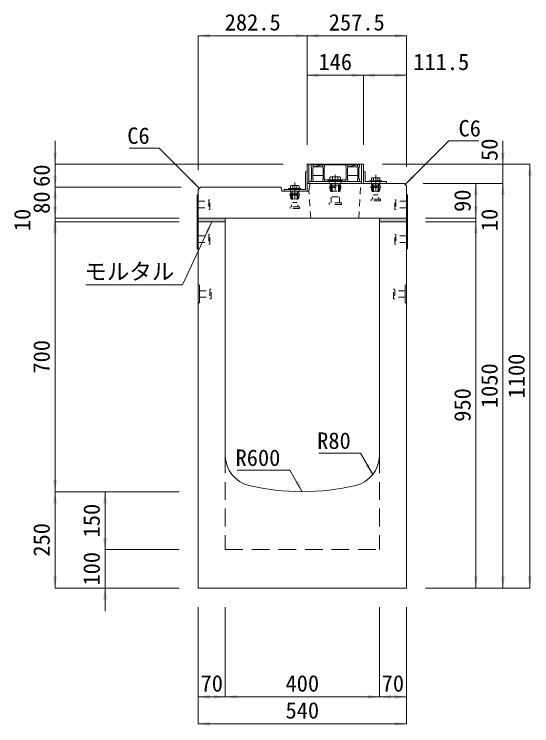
# Model space of a CAD drawing. Units: millimetres at full size. Extents: x -1934 to 78146, y -143454 to -112471.
# Drawn here: x 6362 to 7705, y -138273 to -136427 of the extents above; entities that cross this region are included whole.
import ezdxf
from ezdxf.enums import TextEntityAlignment as Align

# ---------------------------------------------------------------- set-up
doc = ezdxf.new("R2010")
doc.units = ezdxf.units.MM
doc.header["$LTSCALE"] = 23
for name, pattern in [('CHAIN', [18.5, 12, -1.5, 3.5, -1.5]), ('USER1', [3, 2, -1]), ('USER2', [1.35, 0.75, -0.6])]:
    doc.linetypes.add(name, pattern=pattern)
for name, color, linetype, lineweight in [('インサート', 92, 'USER2', 9), ('グレーチング', 7, 'Continuous', 9), ('ジョイント', 7, 'Continuous', 5), ('モルタル', 7, 'Continuous', 13), ('作業エリア', 11, 'Continuous', 13), ('受枠', 3, 'Continuous', 13), ('寸法線', 7, 'Continuous', 13), ('引出線', 4, 'Continuous', 13), ('本体', 2, 'Continuous', 13)]:
    doc.layers.add(name, color=color, linetype=linetype, lineweight=lineweight)
doc.layers.add('ハッチング_モルタル', color=30, linetype='Continuous')
doc.styles.add('ＭＳ ゴシック', font='')
doc.styles.get('ＭＳ ゴシック').set_extended_font_data('MS Gothic')

# ---------------------------------------------------------------- blocks, each defined once
blk = doc.blocks.new('filled_arrow')
at = {"color": 0, "linetype": 'Continuous', "lineweight": -2}
blk.add_solid([(7.5, 1.25), (0, 0), (7.5, -1.25)], dxfattribs=at)

msp = doc.modelspace()

# ---------------------------------------------------------------- hatches: boundary and pattern name
at = {"layer": 'ハッチング_モルタル'}
for points in [[(6909.96, -136965.41), (6909.96, -136955.41), (6839.96, -136955.41), (6839.96, -136965.41)], [(7379.96, -136965.41), (7379.96, -136955.41), (7309.96, -136955.41), (7309.96, -136965.41)]]:
    msp.add_hatch(color=256, dxfattribs=at).paths.add_polyline_path(points)

# ---------------------------------------------------------------- linework, layer by layer
at = {"layer": 'インサート', "linetype": 'Continuous'}
for p, q in [((7214.46, -136858.61), (7176.46, -136858.61)), ((7176.46, -136858.61), (7176.46, -136860.91)), ((7214.46, -136860.91), (7176.46, -136860.91)), ((7214.46, -136858.61), (7214.46, -136860.91)), ((7284.46, -136858.61), (7316.46, -136858.61)), ((7284.46, -136858.61), (7284.46, -136860.91)), ((7284.46, -136860.91), (7316.46, -136860.91)), ((7316.46, -136858.61), (7316.46, -136860.91)), ((7074.46, -136878.61), (7106.46, -136878.61)), ((7074.46, -136878.61), (7074.46, -136880.91)), ((7074.46, -136880.91), (7106.46, -136880.91)), ((7106.46, -136878.61), (7106.46, -136880.91))]:
    msp.add_line(p, q, dxfattribs=at)
at = {"layer": 'インサート', "linetype": 'Continuous', "lineweight": 13}
for p, q in [((7183.47, -136848.61), (7181.61, -136849.46)), ((7181.61, -136849.46), (7181.61, -136858.61)), ((7209.31, -136858.61), (7181.61, -136858.61)), ((7207.46, -136848.61), (7183.47, -136848.61)), ((7207.46, -136848.61), (7209.31, -136849.46)), ((7209.31, -136849.46), (7209.31, -136858.61)), ((7290.98, -136850.61), (7289.51, -136851.46)), ((7289.51, -136851.46), (7289.51, -136858.61)), ((7289.51, -136858.61), (7311.41, -136858.61)), ((7290.98, -136850.61), (7309.95, -136850.61)), ((7309.95, -136850.61), (7311.41, -136851.46)), ((7311.41, -136851.46), (7311.41, -136858.61)), ((7080.98, -136870.61), (7079.51, -136871.46)), ((7079.51, -136871.46), (7079.51, -136878.61)), ((7079.51, -136878.61), (7101.41, -136878.61)), ((7080.98, -136870.61), (7099.95, -136870.61)), ((7099.95, -136870.61), (7101.41, -136871.46)), ((7101.41, -136871.46), (7101.41, -136878.61))]:
    msp.add_line(p, q, dxfattribs=at)
at = {"layer": 'インサート'}
for p, q in [((7181.71, -136874.66), (7182.96, -136865.41)), ((7182.96, -136865.41), (7207.96, -136865.41)), ((7186.01, -136865.41), (7186.01, -136870.41)), ((7186.46, -136858.61), (7186.46, -136860.91)), ((7204.46, -136858.61), (7204.46, -136860.91)), ((7204.91, -136865.41), (7204.91, -136870.41)), ((7209.21, -136874.66), (7207.96, -136865.41)), ((7289.21, -136874.66), (7290.46, -136865.41)), ((7290.46, -136865.41), (7310.46, -136865.41)), ((7293.34, -136865.41), (7293.34, -136870.41)), ((7293.46, -136858.61), (7293.46, -136860.91)), ((7307.46, -136858.61), (7307.46, -136860.91)), ((7307.59, -136865.41), (7307.59, -136870.41)), ((7311.71, -136874.66), (7310.46, -136865.41)), ((7083.46, -136878.61), (7083.46, -136880.91)), ((7097.46, -136878.61), (7097.46, -136880.91)), ((7180.46, -136874.66), (7210.46, -136874.66)), ((7180.46, -136874.66), (7180.46, -136876.16)), ((7180.46, -136876.16), (7210.46, -136876.16)), ((7181.71, -136876.16), (7182.96, -136885.41)), ((7184.56, -136870.41), (7206.36, -136870.41)), ((7184.56, -136870.41), (7184.56, -136915.91)), ((7187.46, -136870.41), (7187.46, -136900.41)), ((7203.46, -136870.41), (7203.46, -136900.41)), ((7206.36, -136870.41), (7206.36, -136915.91)), ((7209.21, -136876.16), (7207.96, -136885.41)), ((7210.46, -136874.66), (7210.46, -136876.16)), ((7287.96, -136874.66), (7312.96, -136874.66)), ((7287.96, -136874.66), (7287.96, -136876.16)), ((7287.96, -136876.16), (7312.96, -136876.16)), ((7289.21, -136876.16), (7290.46, -136885.41)), ((7292.21, -136870.41), (7308.71, -136870.41)), ((7292.21, -136870.41), (7292.21, -136906.41)), ((7294.46, -136870.41), (7294.46, -136895.41)), ((7306.46, -136870.41), (7306.46, -136895.41)), ((7308.71, -136870.41), (7308.71, -136906.41)), ((7311.71, -136876.16), (7310.46, -136885.41)), ((7312.96, -136874.66), (7312.96, -136876.16)), ((7077.96, -136894.66), (7102.96, -136894.66)), ((7077.96, -136894.66), (7077.96, -136896.16)), ((7077.96, -136896.16), (7102.96, -136896.16)), ((7079.21, -136894.66), (7080.46, -136885.41)), ((7079.21, -136896.16), (7080.46, -136905.41)), ((7080.46, -136885.41), (7100.46, -136885.41)), ((7082.21, -136890.41), (7098.71, -136890.41)), ((7082.21, -136890.41), (7082.21, -136926.41)), ((7083.34, -136885.41), (7083.34, -136890.41)), ((7084.46, -136890.41), (7084.46, -136915.41)), ((7096.46, -136890.41), (7096.46, -136915.41)), ((7097.59, -136885.41), (7097.59, -136890.41)), ((7098.71, -136890.41), (7098.71, -136926.41)), ((7101.71, -136894.66), (7100.46, -136885.41)), ((7101.71, -136896.16), (7100.46, -136905.41)), ((7102.96, -136894.66), (7102.96, -136896.16)), ((7182.96, -136885.41), (7207.96, -136885.41)), ((7187.46, -136900.41), (7203.46, -136900.41)), ((7290.46, -136885.41), (7310.46, -136885.41)), ((7294.46, -136895.41), (7306.46, -136895.41)), ((6839.96, -136911.91), (6866.96, -136911.91)), ((6839.96, -136911.91), (6839.96, -136928.91)), ((6869.96, -136907.91), (6866.96, -136907.91)), ((6866.96, -136907.91), (6866.96, -136932.91)), ((6869.96, -136932.91), (6869.96, -136907.91)), ((7080.46, -136905.41), (7100.46, -136905.41)), ((7084.46, -136915.41), (7096.46, -136915.41)), ((7179.46, -136920.41), (7179.46, -136915.91)), ((7211.46, -136915.91), (7179.46, -136915.91)), ((7211.46, -136920.41), (7179.46, -136920.41)), ((7211.46, -136915.91), (7211.46, -136920.41)), ((7288.46, -136910.41), (7288.46, -136906.41)), ((7312.46, -136906.41), (7288.46, -136906.41)), ((7312.46, -136910.41), (7288.46, -136910.41)), ((7312.46, -136906.41), (7312.46, -136910.41)), ((7349.96, -136907.91), (7352.96, -136907.91)), ((7349.96, -136932.91), (7349.96, -136907.91)), ((7352.96, -136907.91), (7352.96, -136932.91)), ((7379.96, -136911.91), (7352.96, -136911.91)), ((7379.96, -136911.91), (7379.96, -136928.91)), ((6839.96, -136928.91), (6866.96, -136928.91)), ((6866.96, -136932.91), (6869.96, -136932.91)), ((7078.46, -136930.41), (7078.46, -136926.41)), ((7102.46, -136926.41), (7078.46, -136926.41)), ((7102.46, -136930.41), (7078.46, -136930.41)), ((7102.46, -136926.41), (7102.46, -136930.41)), ((7352.96, -136932.91), (7349.96, -136932.91)), ((7379.96, -136928.91), (7352.96, -136928.91)), ((6839.96, -137001.91), (6866.96, -137001.91)), ((6839.96, -137001.91), (6839.96, -137018.91)), ((6869.96, -136997.91), (6866.96, -136997.91)), ((6866.96, -136997.91), (6866.96, -137022.91)), ((6869.96, -137022.91), (6869.96, -136997.91)), ((7349.96, -136997.91), (7352.96, -136997.91)), ((7349.96, -137022.91), (7349.96, -136997.91)), ((7352.96, -136997.91), (7352.96, -137022.91)), ((7379.96, -137001.91), (7352.96, -137001.91)), ((7379.96, -137001.91), (7379.96, -137018.91)), ((6839.96, -137018.91), (6866.96, -137018.91)), ((6866.96, -137022.91), (6869.96, -137022.91)), ((7352.96, -137022.91), (7349.96, -137022.91)), ((7379.96, -137018.91), (7352.96, -137018.91)), ((6873.16, -137139.91), (6870.16, -137139.91)), ((6870.16, -137139.91), (6870.16, -137164.91)), ((6873.16, -137164.91), (6873.16, -137139.91)), ((7346.76, -137139.91), (7349.76, -137139.91)), ((7346.76, -137164.91), (7346.76, -137139.91)), ((7349.76, -137139.91), (7349.76, -137164.91)), ((6843.16, -137143.91), (6870.16, -137143.91)), ((6843.16, -137143.91), (6843.16, -137160.91)), ((6843.16, -137160.91), (6870.16, -137160.91)), ((7376.76, -137143.91), (7349.76, -137143.91)), ((7376.76, -137160.91), (7349.76, -137160.91)), ((7376.76, -137143.91), (7376.76, -137160.91)), ((6870.16, -137164.91), (6873.16, -137164.91)), ((7349.76, -137164.91), (7346.76, -137164.91))]:
    msp.add_line(p, q, dxfattribs=at)
at = {"layer": 'インサート', "linetype": 'Continuous', "lineweight": 5}
for p, q in [((7188.54, -136849.46), (7188.54, -136858.61)), ((7202.39, -136849.46), (7202.39, -136858.61)), ((7294.99, -136851.46), (7294.99, -136858.61)), ((7305.94, -136851.46), (7305.94, -136858.61)), ((7084.99, -136871.46), (7084.99, -136878.61)), ((7095.94, -136871.46), (7095.94, -136878.61))]:
    msp.add_line(p, q, dxfattribs=at)
for centre, radius, start, end in [((7185.08, -136856.11), 7.5, 62.50883, 117.49117), ((7195.46, -136877.35), 28.73, 76.05376, 103.94624), ((7205.85, -136856.11), 7.5, 62.50883, 117.49117), ((7292.25, -136855.46), 4.85, 55.61575, 124.38425), ((7300.46, -136868.73), 18.12, 72.41205, 107.58795), ((7308.68, -136855.46), 4.85, 55.61575, 124.38425), ((7082.25, -136875.46), 4.85, 55.61575, 124.38425), ((7090.46, -136888.73), 18.12, 72.41205, 107.58795), ((7098.68, -136875.46), 4.85, 55.61575, 124.38425)]:
    msp.add_arc(centre, radius, start, end, dxfattribs=at)
at = {"layer": 'グレーチング'}
for p, q in [((7132.96, -136816.91), (7132.96, -136822.91)), ((7132.96, -136816.91), (7257.96, -136816.91)), ((7132.96, -136822.91), (7133.96, -136823.91)), ((7133.96, -136823.91), (7133.96, -136853.91)), ((7137.96, -136822.91), (7136.96, -136823.91)), ((7136.96, -136823.91), (7136.96, -136853.91)), ((7137.96, -136816.91), (7137.96, -136822.91)), ((7137.96, -136822.91), (7162.96, -136816.91)), ((7137.96, -136822.91), (7162.96, -136822.91)), ((7162.96, -136816.91), (7162.96, -136822.91)), ((7162.96, -136822.91), (7163.96, -136823.91)), ((7163.96, -136823.91), (7163.96, -136853.91)), ((7167.96, -136822.91), (7166.96, -136823.91)), ((7166.96, -136823.91), (7166.96, -136853.91)), ((7167.96, -136816.91), (7167.96, -136822.91)), ((7222.96, -136816.91), (7222.96, -136822.91)), ((7222.96, -136822.91), (7223.96, -136823.91)), ((7223.96, -136823.91), (7223.96, -136853.91)), ((7227.96, -136822.91), (7226.96, -136823.91)), ((7226.96, -136823.91), (7226.96, -136853.91)), ((7227.96, -136822.91), (7252.96, -136816.91)), ((7227.96, -136816.91), (7227.96, -136822.91)), ((7227.96, -136822.91), (7252.96, -136822.91)), ((7252.96, -136816.91), (7252.96, -136822.91)), ((7252.96, -136822.91), (7253.96, -136823.91)), ((7253.96, -136823.91), (7253.96, -136853.91)), ((7257.96, -136822.91), (7256.96, -136823.91)), ((7256.96, -136823.91), (7256.96, -136853.91)), ((7257.96, -136816.91), (7257.96, -136822.91)), ((7163.96, -136844.91), (7136.96, -136844.91)), ((7253.96, -136844.91), (7226.96, -136844.91)), ((7132.96, -136854.91), (7133.96, -136853.91)), ((7132.96, -136860.91), (7132.96, -136854.91)), ((7132.96, -136860.91), (7137.96, -136860.91)), ((7137.96, -136854.91), (7136.96, -136853.91)), ((7137.96, -136860.91), (7137.96, -136854.91)), ((7162.96, -136854.91), (7163.96, -136853.91)), ((7162.96, -136860.91), (7162.96, -136854.91)), ((7162.96, -136860.91), (7167.96, -136860.91)), ((7167.96, -136854.91), (7166.96, -136853.91)), ((7167.96, -136860.91), (7167.96, -136854.91)), ((7222.96, -136856.41), (7167.96, -136856.41)), ((7222.96, -136854.91), (7223.96, -136853.91)), ((7222.96, -136860.91), (7222.96, -136854.91)), ((7222.96, -136860.91), (7227.96, -136860.91)), ((7227.96, -136854.91), (7226.96, -136853.91)), ((7227.96, -136860.91), (7227.96, -136854.91)), ((7252.96, -136854.91), (7253.96, -136853.91)), ((7252.96, -136860.91), (7252.96, -136854.91)), ((7252.96, -136860.91), (7257.96, -136860.91)), ((7257.96, -136854.91), (7256.96, -136853.91)), ((7257.96, -136860.91), (7257.96, -136854.91))]:
    msp.add_line(p, q, dxfattribs=at)
at = {"layer": 'ジョイント'}
for p, q in [((6836.76, -136895.41), (6839.96, -136895.41)), ((6836.76, -136895.41), (6836.76, -137035.41)), ((6839.96, -136895.41), (6839.96, -137035.41)), ((7379.96, -136895.41), (7383.16, -136895.41)), ((7379.96, -136895.41), (7379.96, -137035.41)), ((7383.16, -136895.41), (7383.16, -137035.41)), ((6836.76, -137035.41), (6839.96, -137035.41)), ((7379.96, -137035.41), (7383.16, -137035.41))]:
    msp.add_line(p, q, dxfattribs=at)
at = {"layer": 'ジョイント', "linetype": 'USER2'}
for p, q in [((6836.76, -136905.41), (6839.96, -136905.41)), ((7379.96, -136905.41), (7383.16, -136905.41)), ((6836.76, -136950.41), (6839.96, -136950.41)), ((7379.96, -136950.41), (7383.16, -136950.41)), ((6836.76, -136980.41), (6839.96, -136980.41)), ((7379.96, -136980.41), (7383.16, -136980.41)), ((6836.76, -137025.41), (6839.96, -137025.41)), ((7379.96, -137025.41), (7383.16, -137025.41))]:
    msp.add_line(p, q, dxfattribs=at)
at = {"layer": 'モルタル'}
for points in [[(6839.96, -136955.41), (6909.96, -136955.41), (6909.96, -136965.41), (6839.96, -136965.41)], [(7379.96, -136955.41), (7309.96, -136955.41), (7309.96, -136965.41), (7379.96, -136965.41)]]:
    msp.add_lwpolyline(points, close=True, dxfattribs=at)
at = {"layer": '作業エリア'}
for p, q in [((7129.96, -136865.41), (7129.58, -136867.97)), ((7132.55, -136865.41), (7129.96, -136865.41)), ((7052.51, -136875.41), (7054.96, -136875.41)), ((7054.96, -136875.41), (7055.45, -136877.82))]:
    msp.add_line(p, q, dxfattribs=at)
at = {"layer": '受枠'}
for p, q in [((7122.46, -136815.41), (7268.46, -136815.41)), ((7122.46, -136815.41), (7122.46, -136865.41)), ((7126.96, -136815.41), (7126.96, -136865.41)), ((7263.96, -136815.41), (7263.96, -136865.41)), ((7268.46, -136815.41), (7268.46, -136865.41)), ((7117.96, -136880.91), (7117.96, -136835.41)), ((7117.96, -136835.41), (7122.46, -136835.41)), ((7122.46, -136835.41), (7122.46, -136885.41)), ((7272.96, -136835.41), (7268.46, -136835.41)), ((7272.96, -136860.91), (7272.96, -136835.41)), ((7122.46, -136865.41), (7268.46, -136865.41)), ((7126.96, -136860.91), (7263.96, -136860.91)), ((7268.46, -136865.41), (7328.46, -136865.41)), ((7328.46, -136860.91), (7272.96, -136860.91)), ((7328.46, -136865.41), (7328.46, -136860.91)), ((7062.46, -136885.41), (7062.46, -136880.91)), ((7062.46, -136880.91), (7117.96, -136880.91)), ((7122.46, -136885.41), (7062.46, -136885.41))]:
    msp.add_line(p, q, dxfattribs=at)
at = {"layer": '受枠', "linetype": 'CHAIN'}
for p, q in [((7195.46, -136843.16), (7195.46, -136883.16)), ((7300.46, -136843.16), (7300.46, -136883.16)), ((7090.46, -136863.16), (7090.46, -136903.16))]:
    msp.add_line(p, q, dxfattribs=at)
at = {"layer": '受枠', "linetype": 'USER2'}
for p, q in [((7180.46, -136860.91), (7180.46, -136865.41)), ((7210.46, -136860.91), (7210.46, -136865.41)), ((7289.46, -136860.91), (7289.46, -136865.41)), ((7311.46, -136860.91), (7311.46, -136865.41)), ((7079.46, -136880.91), (7079.46, -136885.41)), ((7101.46, -136880.91), (7101.46, -136885.41))]:
    msp.add_line(p, q, dxfattribs=at)
at = {"layer": '寸法線'}
for p, q in [((6839.96, -136482.42), (7122.46, -136482.42)), ((6839.96, -136831.41), (6839.96, -136482.42)), ((7122.46, -136765.41), (7122.46, -136482.42)), ((7122.46, -136482.42), (7379.96, -136482.42)), ((7122.46, -136765.41), (7122.46, -136482.42)), ((7379.96, -136821.41), (7379.96, -136482.42)), ((7122.46, -136585.03), (7268.46, -136585.03)), ((7122.46, -136765.41), (7122.46, -136585.03)), ((7268.46, -136765.41), (7268.46, -136585.03)), ((7268.46, -136585.03), (7379.96, -136585.03)), ((7268.46, -136765.41), (7268.46, -136585.03)), ((7379.96, -136821.41), (7379.96, -136585.03)), ((6468.14, -136935.41), (6468.14, -136755.41)), ((7630.45, -136925.41), (7630.45, -136755.41)), ((6468.14, -137015.41), (6468.14, -136815.41)), ((7059.96, -136815.41), (6468.14, -136815.41)), ((7318.46, -136815.41), (7630.45, -136815.41)), ((7318.46, -136815.41), (7700.45, -136815.41)), ((7700.45, -137915.41), (7700.45, -136815.41)), ((7423.96, -136865.41), (7560.45, -136865.41)), ((7423.96, -136865.41), (7630.45, -136865.41)), ((7423.96, -136865.41), (7630.45, -136865.41)), ((7560.45, -136955.41), (7560.45, -136865.41)), ((7630.45, -137915.41), (7630.45, -136865.41)), ((6795.96, -136875.41), (6468.14, -136875.41)), ((6795.96, -136875.41), (6468.14, -136875.41)), ((6468.14, -136895.41), (6468.14, -137025.41)), ((7560.45, -136895.41), (7560.45, -137025.41)), ((6789.96, -136955.41), (6468.14, -136955.41)), ((6789.96, -136955.41), (6468.14, -136955.41)), ((7429.96, -136955.41), (7560.45, -136955.41)), ((7429.96, -136955.41), (7560.45, -136955.41)), ((6789.96, -136965.41), (6468.14, -136965.41)), ((6468.14, -136965.41), (6468.14, -137665.41)), ((6789.96, -136965.41), (6468.14, -136965.41)), ((7429.96, -136965.41), (7560.45, -136965.41)), ((7429.96, -136965.41), (7560.45, -136965.41)), ((7560.45, -137915.41), (7560.45, -136965.41)), ((6468.14, -137915.41), (6468.14, -137665.41)), ((6789.96, -137665.41), (6468.14, -137665.41)), ((6789.96, -137665.41), (6468.14, -137665.41)), ((6597.99, -137665.41), (6597.99, -137815.41)), ((6789.96, -137665.41), (6597.99, -137665.41)), ((6597.99, -137755.41), (6597.99, -137975.41)), ((6789.96, -137815.41), (6597.99, -137815.41)), ((6789.96, -137815.41), (6597.99, -137815.41)), ((6789.96, -137915.41), (6468.14, -137915.41)), ((6789.96, -137915.41), (6597.99, -137915.41)), ((7429.96, -137915.41), (7560.45, -137915.41)), ((7429.96, -137915.41), (7630.45, -137915.41)), ((7429.96, -137915.41), (7700.45, -137915.41)), ((6839.96, -137965.41), (6839.96, -138197.83)), ((6839.96, -137965.41), (6839.96, -138267.83)), ((6909.96, -137965.41), (6909.96, -138197.83)), ((6909.96, -137965.41), (6909.96, -138197.83)), ((7309.96, -137965.41), (7309.96, -138197.83)), ((7309.96, -137965.41), (7309.96, -138197.83)), ((7379.96, -137965.41), (7379.96, -138197.83)), ((7379.96, -137965.41), (7379.96, -138267.83)), ((6839.96, -138197.83), (6909.96, -138197.83)), ((6909.96, -138197.83), (7309.96, -138197.83)), ((7309.96, -138197.83), (7379.96, -138197.83)), ((6839.96, -138267.83), (7379.96, -138267.83))]:
    msp.add_line(p, q, dxfattribs=at)
at = {"layer": '引出線'}
for points in [[(7376.96, -136868.41), (7490.34, -136755.03), (7568.34, -136755.03)], [(6842.96, -136878.41), (6738.8, -136774.25), (6660.8, -136774.25)], [(6874.96, -136965.41), (6799.02, -137128.27), (6548.11, -137128.27)], [(7292.72, -137620.99), (7260.7, -137565.52), (7153.01, -137565.52)], [(7109.96, -137665.41), (7077.94, -137609.95), (6941.01, -137609.95)]]:
    msp.add_lwpolyline(points, dxfattribs=at)
at = {"layer": '本体'}
for p, q in [((7132.55, -136865.41), (7373.96, -136865.41)), ((7373.96, -136865.41), (7379.96, -136871.41)), ((6839.96, -136881.41), (6845.96, -136875.41)), ((6839.96, -136881.41), (6839.96, -136965.41)), ((6845.96, -136875.41), (7052.51, -136875.41)), ((7055.45, -136877.82), (7056.96, -136885.41)), ((7129.58, -136867.97), (7126.96, -136885.41)), ((7379.96, -136871.41), (7379.96, -136965.41)), ((7056.96, -136885.41), (7126.96, -136885.41)), ((6839.96, -136955.41), (7379.96, -136955.41)), ((6839.96, -136965.41), (6839.96, -137915.41)), ((6839.96, -136965.41), (6909.96, -136965.41)), ((6909.96, -136965.41), (6909.96, -137571.38)), ((7309.96, -136965.41), (7309.96, -137571.38)), ((7309.96, -136965.41), (7379.96, -136965.41)), ((7379.96, -136965.41), (7379.96, -137915.41)), ((6839.96, -137915.41), (7379.96, -137915.41))]:
    msp.add_line(p, q, dxfattribs=at)
at = {"layer": '本体', "linetype": 'USER2', "lineweight": 15}
for p, q in [((7256.96, -136955.41), (7261.96, -136865.41)), ((7131.96, -136955.41), (7126.96, -136885.41))]:
    msp.add_line(p, q, dxfattribs=at)
at = {"layer": '本体', "lineweight": 9}
for p, q in [((6839.96, -137127.91), (6843.16, -137129.91)), ((6843.16, -137129.91), (6843.16, -137174.91)), ((7379.96, -137127.91), (7376.76, -137129.91)), ((7376.76, -137129.91), (7376.76, -137174.91)), ((6843.16, -137174.91), (6839.96, -137176.91)), ((7376.76, -137174.91), (7379.96, -137176.91))]:
    msp.add_line(p, q, dxfattribs=at)
at = {"layer": '本体', "linetype": 'USER1', "lineweight": 15}
for p, q in [((6909.96, -137571.38), (6909.96, -137815.41)), ((7309.96, -137571.38), (7309.96, -137815.41)), ((6909.96, -137815.41), (7309.96, -137815.41))]:
    msp.add_line(p, q, dxfattribs=at)
at = {"layer": '本体'}
for centre, radius, start, end in [((7132.55, -136868.41), 3, 90, 171.46923), ((7052.51, -136878.41), 3, 11.30993, 90), ((6989.96, -137571.38), 80, 180, 256.65764), ((7229.96, -137571.38), 80, 283.34236, 0), ((7109.96, -137065.41), 600, 256.65764, 283.34236)]:
    msp.add_arc(centre, radius, start, end, dxfattribs=at)

# ---------------------------------------------------------------- block references
at = {"layer": '寸法線', "xscale": 4, "yscale": 4}
for p in [(6839.96, -136482.42), (7122.46, -136482.42), (7122.46, -136585.03), (7268.46, -136585.03), (6839.96, -138197.83), (6909.96, -138197.83), (7309.96, -138197.83), (6839.96, -138267.83)]:
    msp.add_blockref('filled_arrow', p, dxfattribs=at)
for p, rotation in [((7122.46, -136482.42), 180), ((7379.96, -136482.42), 180), ((7268.46, -136585.03), 180), ((7379.96, -136585.03), 180), ((6468.14, -136815.41), 90), ((7630.45, -136815.41), 90), ((7700.45, -136815.41), 270), ((6468.14, -136875.41), 90), ((7560.45, -136865.41), 270), ((7630.45, -136865.41), 270), ((7630.45, -136865.41), 270), ((6468.14, -136875.41), 270), ((6468.14, -136955.41), 90), ((7560.45, -136955.41), 90), ((7560.45, -136955.41), 90), ((6468.14, -136955.41), 270), ((6468.14, -136965.41), 270), ((6468.14, -136965.41), 270), ((7560.45, -136965.41), 270), ((7560.45, -136965.41), 270), ((6468.14, -137665.41), 90), ((6468.14, -137665.41), 270), ((6597.99, -137665.41), 270), ((6597.99, -137815.41), 90), ((6597.99, -137815.41), 90), ((6468.14, -137915.41), 90), ((7560.45, -137915.41), 90), ((7630.45, -137915.41), 90), ((7700.45, -137915.41), 90), ((6597.99, -137915.41), 270), ((6909.96, -138197.83), 180), ((7309.96, -138197.83), 180), ((7379.96, -138197.83), 180), ((7379.96, -138267.83), 180)]:
    msp.add_blockref('filled_arrow', p, dxfattribs=dict(at, rotation=rotation))
at = {"layer": '引出線', "xscale": 4, "yscale": 4}
for p, rotation in [((7376.96, -136868.41), 45), ((6842.96, -136878.41), 135), ((6874.96, -136965.41), 245), ((7292.72, -137620.99), 120), ((7109.96, -137665.41), 120)]:
    msp.add_blockref('filled_arrow', p, dxfattribs=dict(at, rotation=rotation))

# ---------------------------------------------------------------- texts
at = {"layer": '寸法線', "style": 'ＭＳ ゴシック'}
for s, p in [('282.5', (6981.21, -136447.42)), ('257.5', (7251.21, -136447.42)), ('146', (7195.46, -136550.03)), ('111.5', (7470.54, -136550.03)), ('70', (6874.96, -138162.83)), ('400', (7109.96, -138162.83)), ('70', (7344.96, -138162.83)), ('540', (7109.96, -138232.83))]:
    msp.add_text(s, height=42.72, dxfattribs=at).set_placement(p, align=Align.MIDDLE_CENTER)
for s, p in [('50', (7595.45, -136778.23)), ('60', (6433.14, -136845.41)), ('90', (7525.45, -136910.41)), ('80', (6433.14, -136915.41)), ('10', (6383.14, -136960.41)), ('10', (7595.45, -136960.41)), ('700', (6433.14, -137315.41)), ('1100', (7665.45, -137365.41)), ('1050', (7595.45, -137390.41)), ('950', (7525.45, -137440.41)), ('150', (6562.99, -137740.41)), ('250', (6433.14, -137790.41)), ('100', (6562.99, -137865.41))]:
    msp.add_text(s, height=42.72, rotation=90, dxfattribs=at).set_placement(p, align=Align.MIDDLE_CENTER)
at = {"layer": '引出線', "style": 'ＭＳ ゴシック'}
msp.add_text('C6', height=42.72, dxfattribs=at).set_placement((7515.34, -136701.03), align=Align.TOP_LEFT)
for s, p in [('C6', (6713.8, -136720.25)), ('R80', (7235.7, -137511.52)), ('R600', (7052.94, -137555.95))]:
    msp.add_text(s, height=42.72, dxfattribs=at).set_placement(p, align=Align.TOP_RIGHT)
msp.add_text('モルタル', height=42.72, dxfattribs=at).set_placement((6661.07, -137072.67), align=Align.TOP_CENTER)

doc.saveas('drawing.dxf')
